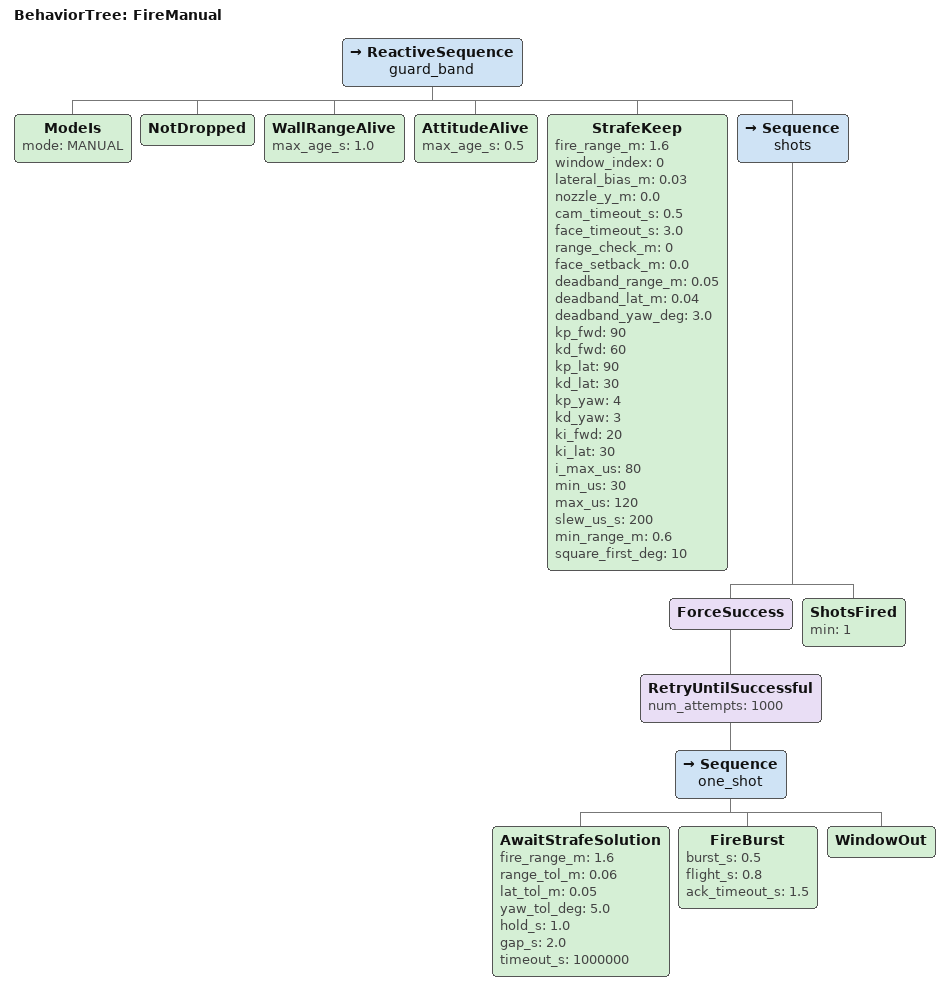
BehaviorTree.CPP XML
<?xml version="1.0"?>
<root BTCPP_format="4" main_tree_to_execute="FireManual">
  <BehaviorTree ID="FireManual">
    <ReactiveSequence name="guard_band">

      <ModeIs mode="MANUAL"/>
      <NotDropped/>
      <WallRangeAlive max_age_s="1.0"/>
      <AttitudeAlive max_age_s="0.5"/>

      <StrafeKeep fire_range_m="1.6" window_index="0" lateral_bias_m="0.03" nozzle_y_m="0.0"
                  cam_timeout_s="0.5" face_timeout_s="3.0"
                  range_check_m="0" face_setback_m="0.0"
                  deadband_range_m="0.05" deadband_lat_m="0.04" deadband_yaw_deg="3.0"
                  kp_fwd="90" kd_fwd="60" kp_lat="90" kd_lat="30" kp_yaw="4" kd_yaw="3"
                  ki_fwd="20" ki_lat="30" i_max_us="80"
                  min_us="30" max_us="120" slew_us_s="200"
                  min_range_m="0.6" square_first_deg="10"/>

      <Sequence name="shots">
        <ForceSuccess>
          <RetryUntilSuccessful num_attempts="1000">
            <Sequence name="one_shot">
              <AwaitStrafeSolution fire_range_m="1.6" range_tol_m="0.06" lat_tol_m="0.05"
                                   yaw_tol_deg="5.0" hold_s="1.0" gap_s="2.0" timeout_s="1000000"/>
              <FireBurst burst_s="0.5" flight_s="0.8" ack_timeout_s="1.5"/>
              <!-- FAILURE until the window reads GREEN long enough, which
                   retries: line up, wait, fire again. With no lit window (the
                   pool) it just fires up to 5 times. -->
              <WindowOut/>
            </Sequence>
          </RetryUntilSuccessful>
        </ForceSuccess>
        <!-- Five timeouts and no burst is a failure, not a quiet success. -->
        <ShotsFired min="1"/>
      </Sequence>

    </ReactiveSequence>
  </BehaviorTree>
</root>
